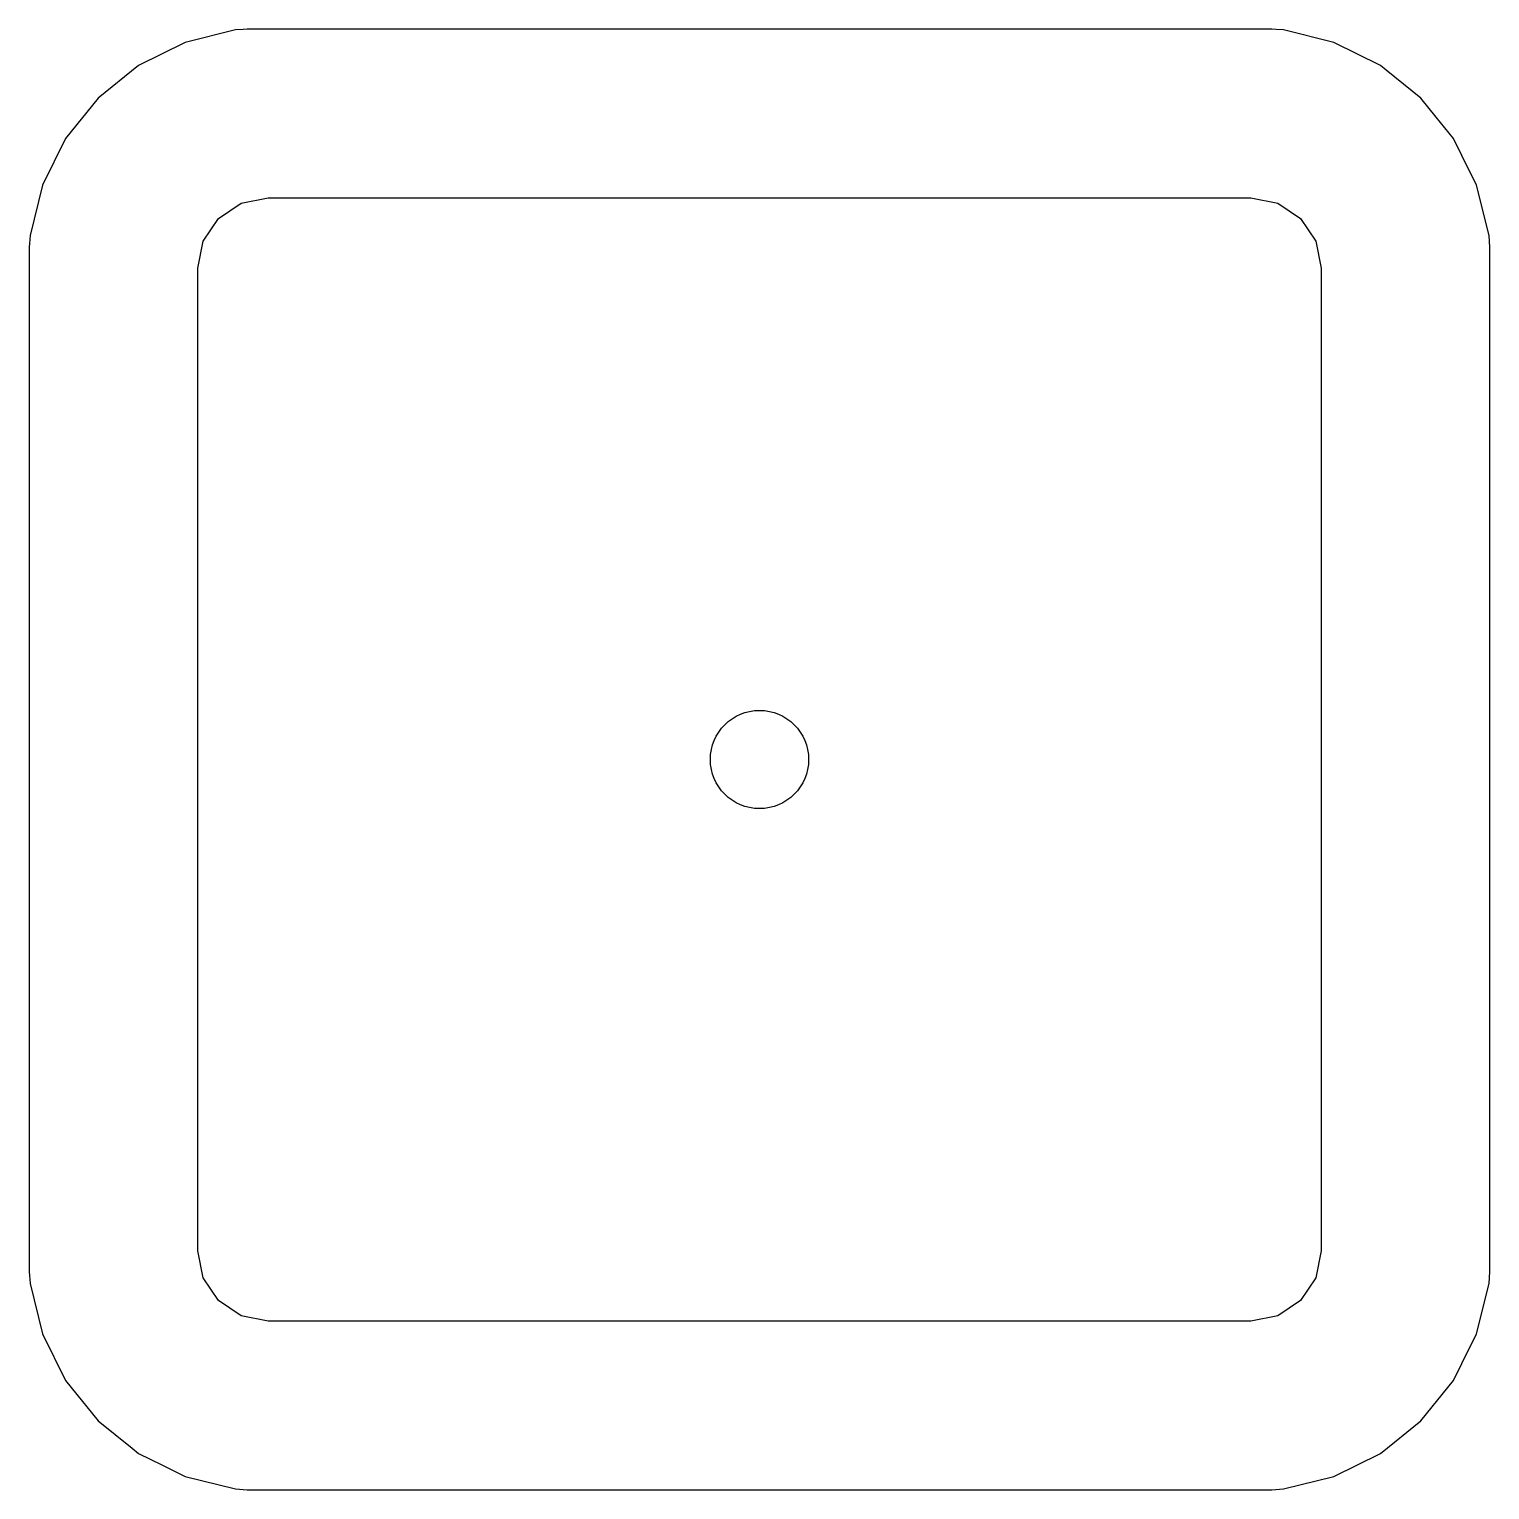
# Model space of a CAD drawing. Extents: x 2.78 to 5.89, y -4.63 to -2.07.
# Drawn here: x 4.9011 to 5.1059, y -3.6871 to -3.4823 of the extents above; entities that cross this region are included whole.
import ezdxf

# ---------------------------------------------------------------- set-up
doc = ezdxf.new("R2010")
doc.units = 0
doc.header["$MEASUREMENT"] = 0
doc.layers.add('BLACK', color=7, linetype='CONTINUOUS')

msp = doc.modelspace()

# ---------------------------------------------------------------- linework, layer by layer
at = {"layer": 'BLACK', "linetype": 'CONTINUOUS'}
for p, q in [((4.93003, -3.48242), (4.92297, -3.48418)), ((4.93107, -3.48235), (4.93003, -3.48242)), ((4.93167, -3.48231), (4.93107, -3.48235)), ((5.07529, -3.48231), (4.93167, -3.48231)), ((5.07592, -3.48235), (5.07529, -3.48231)), ((5.07692, -3.48242), (5.07592, -3.48235)), ((5.08399, -3.48418), (5.07692, -3.48242)), ((4.92297, -3.48418), (4.91644, -3.48741)), ((5.09052, -3.48741), (5.08399, -3.48418)), ((4.91644, -3.48741), (4.91076, -3.49198)), ((5.09132, -3.48806), (5.09052, -3.48741)), ((5.09619, -3.49198), (5.09132, -3.48806)), ((4.91076, -3.49198), (4.9062, -3.49765)), ((5.09834, -3.49465), (5.09619, -3.49198)), ((5.10076, -3.49765), (5.09834, -3.49465)), ((4.9062, -3.49765), (4.90296, -3.50418)), ((5.10193, -3.50003), (5.10076, -3.49765)), ((5.10399, -3.50418), (5.10193, -3.50003)), ((4.90296, -3.50418), (4.90121, -3.51125)), ((5.10575, -3.51125), (5.10399, -3.50418)), ((5.10399, -3.50418), (5.10399, -3.50418)), ((4.92762, -3.50883), (4.93081, -3.5067)), ((4.93081, -3.5067), (4.93458, -3.50595)), ((4.93458, -3.50595), (5.07238, -3.50595)), ((5.07238, -3.50595), (5.07614, -3.5067)), ((5.07614, -3.5067), (5.07934, -3.50883)), ((4.92549, -3.51203), (4.92762, -3.50883)), ((5.07934, -3.50883), (5.08147, -3.51203)), ((4.90121, -3.51125), (4.90113, -3.51233)), ((5.10586, -3.51288), (5.10575, -3.51125)), ((4.90113, -3.51233), (4.9011, -3.51288)), ((4.9011, -3.51288), (4.9011, -3.6565)), ((4.92474, -3.51579), (4.92549, -3.51203)), ((5.08147, -3.51203), (5.08222, -3.51579)), ((5.10586, -3.5785), (5.10586, -3.51288)), ((4.92474, -3.65359), (4.92474, -3.51579)), ((5.08222, -3.51579), (5.08222, -3.65359)), ((5.10586, -3.6565), (5.10586, -3.5785)), ((4.92549, -3.65736), (4.92474, -3.65359)), ((5.08222, -3.65359), (5.08147, -3.65736)), ((4.9011, -3.6565), (4.90113, -3.65704)), ((4.90113, -3.65704), (4.90121, -3.65814)), ((5.10575, -3.65814), (5.10586, -3.6565)), ((4.90121, -3.65814), (4.90296, -3.6652)), ((4.92762, -3.66055), (4.92549, -3.65736)), ((5.08147, -3.65736), (5.07934, -3.66055)), ((5.10399, -3.6652), (5.10575, -3.65814)), ((4.93081, -3.66268), (4.92762, -3.66055)), ((5.07934, -3.66055), (5.07614, -3.66268)), ((4.93458, -3.66343), (4.93081, -3.66268)), ((5.07614, -3.66268), (5.07238, -3.66343)), ((4.90296, -3.6652), (4.9062, -3.67173)), ((5.07238, -3.66343), (4.93458, -3.66343)), ((5.10193, -3.66935), (5.10399, -3.6652)), ((5.10399, -3.6652), (5.10399, -3.6652)), ((5.10399, -3.6652), (5.10399, -3.6652)), ((5.10076, -3.67173), (5.10193, -3.66935)), ((5.10193, -3.66935), (5.10193, -3.66935)), ((4.9062, -3.67173), (4.9062, -3.67173)), ((4.9062, -3.67173), (4.91076, -3.67741)), ((5.09619, -3.67741), (5.10076, -3.67173)), ((5.10076, -3.67173), (5.10076, -3.67173)), ((4.91076, -3.67741), (4.91551, -3.68122)), ((5.09052, -3.68197), (5.09619, -3.67741)), ((4.91551, -3.68122), (4.91644, -3.68197)), ((4.91644, -3.68197), (4.9197, -3.68359)), ((4.9197, -3.68359), (4.92297, -3.6852)), ((5.08399, -3.6852), (5.09052, -3.68197)), ((4.92297, -3.6852), (4.93003, -3.68696)), ((5.07692, -3.68696), (5.08399, -3.6852)), ((4.93003, -3.68696), (4.93167, -3.68707)), ((4.93167, -3.68707), (4.93167, -3.68707)), ((4.93167, -3.68707), (5.07529, -3.68707)), ((5.07529, -3.68707), (5.07692, -3.68696)), ((5.07529, -3.68707), (5.07529, -3.68707))]:
    msp.add_line(p, q, dxfattribs=at)
at = {"layer": 'BLACK'}
msp.add_circle((5.00348, -3.58469), 0.00689, dxfattribs=at)
msp.add_circle((5.00348, -3.58469), 0.00689, dxfattribs=at)
at = {"layer": 'WHITE'}
msp.add_circle((5.00348, -3.58469), 0.00689, dxfattribs=at)

doc.saveas('drawing.dxf')
